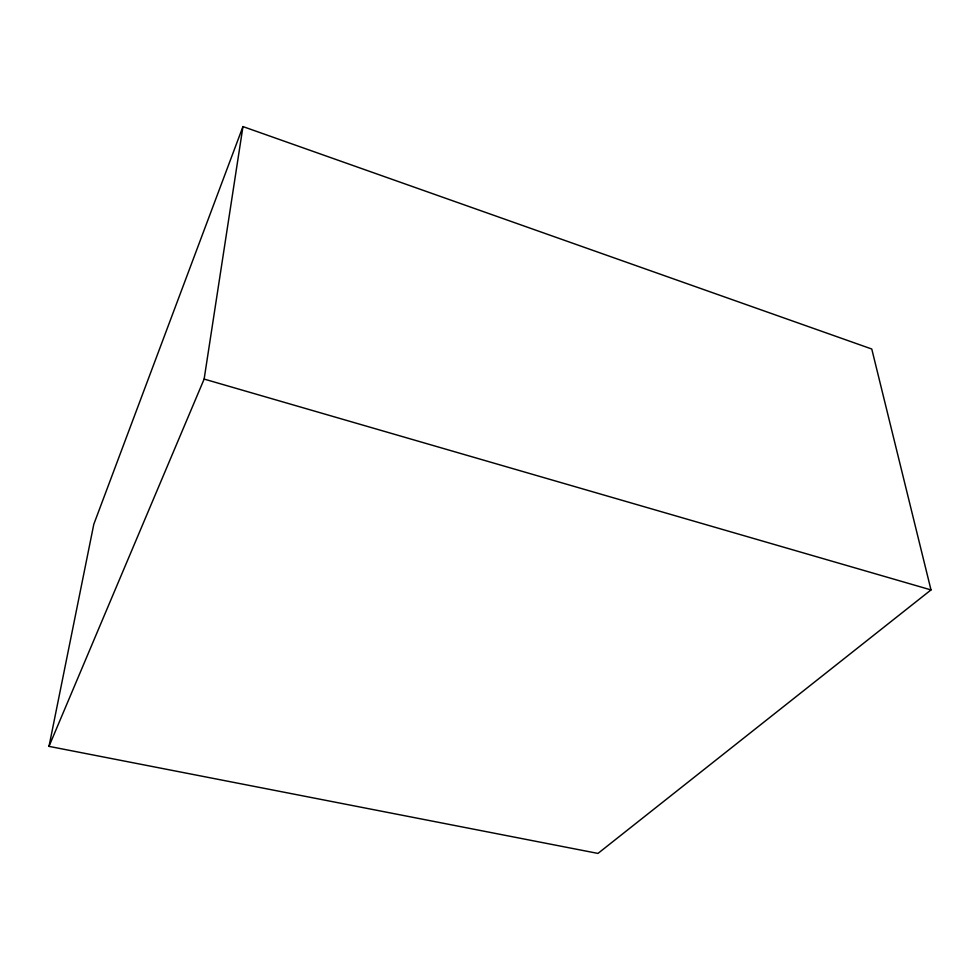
<?xml version="1.0" encoding="UTF-8"?>
<svg xmlns="http://www.w3.org/2000/svg" width="980" height="980" viewBox="0 0 980 980"><rect width="100%" height="100%" fill="white"/><g stroke="black" fill="none" stroke-linecap="round" stroke-linejoin="round"><path stroke-width="1.47" d="M49 746.368L204.134 379.076L242.954 126.579L871.771 349.015L931 589.923L597.959 853.421L49 746.368L93.798 524.288L242.954 126.579M204.134 379.076L931 589.923"/></g></svg>
